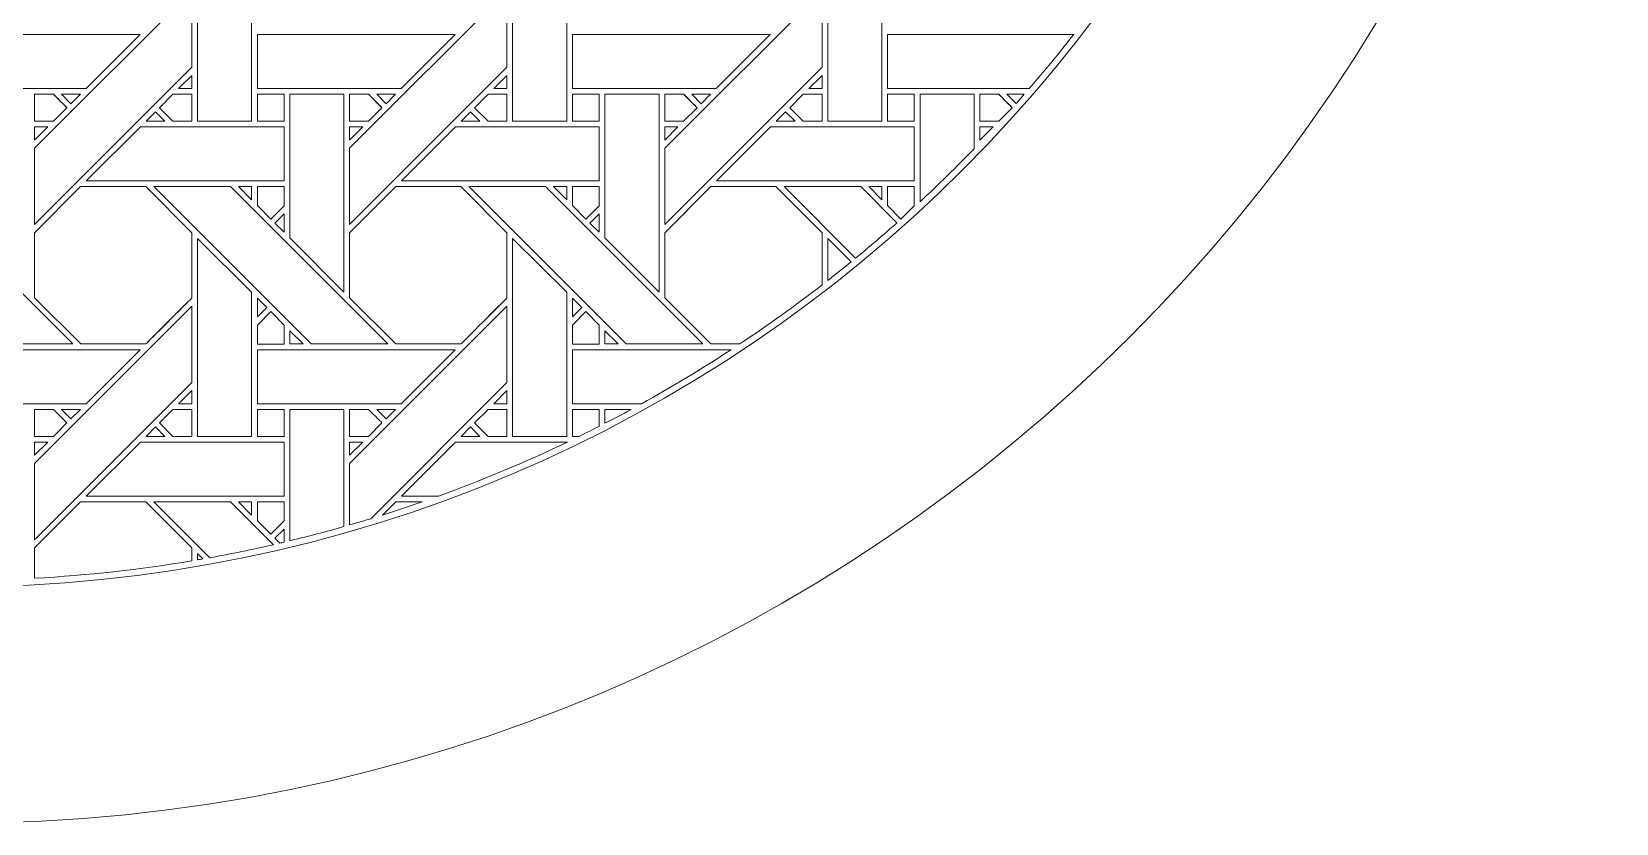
# Model space of a CAD drawing. Header units: inches. Extents: x 7.4 to 17.4, y 4.1 to 14.1.
# Drawn here: x 12.612 to 17.383, y 4.095 to 6.477 of the extents above; entities that cross this region are included whole.
import ezdxf

# ---------------------------------------------------------------- set-up
doc = ezdxf.new("R2010")
doc.units = ezdxf.units.IN
doc.header["$MEASUREMENT"] = 0
doc.layers.add('Design', color=7, linetype='Continuous', lineweight=0)

msp = doc.modelspace()

# ---------------------------------------------------------------- linework, layer by layer
at = {"layer": 'Design'}
for points, knots in [([(12.3829, 14.0948), (9.6214, 14.0948), (7.3829, 11.8562), (7.3829, 9.0948), (7.3829, 6.3333), (9.6214, 4.0948), (12.3829, 4.0948), (15.1443, 4.0948), (17.3829, 6.3333), (17.3829, 9.0948), (17.3829, 11.8562), (15.1443, 14.0948), (12.3829, 14.0948)], [0, 0, 0, 0, 1, 1, 1, 2, 2, 2, 3, 3, 3, 4, 4, 4, 4]), ([(12.3829, 13.3833), (10.0144, 13.3833), (8.0943, 11.4632), (8.0943, 9.0948), (8.0943, 6.7263), (10.0144, 4.8063), (12.3829, 4.8063), (14.7513, 4.8063), (16.6714, 6.7263), (16.6714, 9.0948), (16.6714, 11.4632), (14.7513, 13.3833), (12.3829, 13.3833)], [0, 0, 0, 0, 1, 1, 1, 2, 2, 2, 3, 3, 3, 4, 4, 4, 4]), ([(13.274, 6.6419), (13.274, 6.6419), (13.274, 6.2082), (13.274, 6.2082), (13.274, 6.2082), (13.1112, 6.2082), (13.1112, 6.2082), (13.1112, 6.2082), (13.1112, 6.8041), (13.1112, 6.8041), (13.1112, 6.8041), (13.274, 6.6419), (13.274, 6.6419)], [0, 0, 0, 0, 1, 1, 1, 2, 2, 2, 3, 3, 3, 4, 4, 4, 4]), ([(14.2227, 6.6419), (14.2227, 6.6419), (14.2227, 6.2082), (14.2227, 6.2082), (14.2227, 6.2082), (14.0599, 6.2082), (14.0599, 6.2082), (14.0599, 6.2082), (14.0599, 6.8041), (14.0599, 6.8041), (14.0599, 6.8041), (14.2227, 6.6419), (14.2227, 6.6419)], [0, 0, 0, 0, 1, 1, 1, 2, 2, 2, 3, 3, 3, 4, 4, 4, 4]), ([(15.0087, 6.2082), (15.0087, 6.2082), (15.0087, 6.8041), (15.0087, 6.8041), (15.0087, 6.8041), (15.1714, 6.6419), (15.1714, 6.6419), (15.1714, 6.6419), (15.1714, 6.2082), (15.1714, 6.2082), (15.1714, 6.2082), (15.0087, 6.2082), (15.0087, 6.2082)], [0, 0, 0, 0, 1, 1, 1, 2, 2, 2, 3, 3, 3, 4, 4, 4, 4]), ([(12.6204, 6.1269), (12.6204, 6.1269), (13.0941, 6.6005), (13.0941, 6.6005), (13.0941, 6.6005), (13.0941, 6.3705), (13.0941, 6.3705), (13.0941, 6.3705), (12.6204, 5.8968), (12.6204, 5.8968), (12.6204, 5.8968), (12.6204, 6.1269), (12.6204, 6.1269)], [0, 0, 0, 0, 1, 1, 1, 2, 2, 2, 3, 3, 3, 4, 4, 4, 4]), ([(13.5691, 6.1269), (13.5691, 6.1269), (14.0428, 6.6005), (14.0428, 6.6005), (14.0428, 6.6005), (14.0428, 6.3705), (14.0428, 6.3705), (14.0428, 6.3705), (13.5691, 5.8968), (13.5691, 5.8968), (13.5691, 5.8968), (13.5691, 6.1269), (13.5691, 6.1269)], [0, 0, 0, 0, 1, 1, 1, 2, 2, 2, 3, 3, 3, 4, 4, 4, 4]), ([(14.5179, 6.1269), (14.5179, 6.1269), (14.9915, 6.6005), (14.9915, 6.6005), (14.9915, 6.6005), (14.9915, 6.3705), (14.9915, 6.3705), (14.9915, 6.3705), (14.5179, 5.8968), (14.5179, 5.8968), (14.5179, 5.8968), (14.5179, 6.1269), (14.5179, 6.1269)], [0, 0, 0, 0, 1, 1, 1, 2, 2, 2, 3, 3, 3, 4, 4, 4, 4]), ([(12.3425, 6.3063), (12.3425, 6.3063), (12.3425, 6.469), (12.3425, 6.469), (12.3425, 6.469), (12.9382, 6.469), (12.9382, 6.469), (12.9382, 6.469), (12.7755, 6.3063), (12.7755, 6.3063), (12.7755, 6.3063), (12.3425, 6.3063), (12.3425, 6.3063)], [0, 0, 0, 0, 1, 1, 1, 2, 2, 2, 3, 3, 3, 4, 4, 4, 4]), ([(13.2913, 6.3063), (13.2913, 6.3063), (13.2913, 6.469), (13.2913, 6.469), (13.2913, 6.469), (13.887, 6.469), (13.887, 6.469), (13.887, 6.469), (13.7242, 6.3063), (13.7242, 6.3063), (13.7242, 6.3063), (13.2913, 6.3063), (13.2913, 6.3063)], [0, 0, 0, 0, 1, 1, 1, 2, 2, 2, 3, 3, 3, 4, 4, 4, 4]), ([(14.24, 6.3063), (14.24, 6.3063), (14.24, 6.469), (14.24, 6.469), (14.24, 6.469), (14.8357, 6.469), (14.8357, 6.469), (14.8357, 6.469), (14.673, 6.3063), (14.673, 6.3063), (14.673, 6.3063), (14.24, 6.3063), (14.24, 6.3063)], [0, 0, 0, 0, 1, 1, 1, 2, 2, 2, 3, 3, 3, 4, 4, 4, 4]), ([(15.6155, 6.3063), (15.6155, 6.3063), (15.1887, 6.3063), (15.1887, 6.3063), (15.1887, 6.3063), (15.1887, 6.469), (15.1887, 6.469), (15.1887, 6.469), (15.7491, 6.469), (15.7491, 6.469), (15.7058, 6.4137), (15.6613, 6.3594), (15.6155, 6.3063)], [0, 0, 0, 0, 1, 1, 1, 2, 2, 2, 3, 3, 3, 4, 4, 4, 4]), ([(13.0543, 6.3063), (13.0543, 6.3063), (13.0941, 6.3461), (13.0941, 6.3461), (13.0941, 6.3461), (13.0941, 6.3063), (13.0941, 6.3063), (13.0941, 6.3063), (13.0543, 6.3063), (13.0543, 6.3063)], [0, 0, 0, 0, 1, 1, 1, 2, 2, 2, 3, 3, 3, 3]), ([(14.003, 6.3063), (14.003, 6.3063), (14.0428, 6.3461), (14.0428, 6.3461), (14.0428, 6.3461), (14.0428, 6.3063), (14.0428, 6.3063), (14.0428, 6.3063), (14.003, 6.3063), (14.003, 6.3063)], [0, 0, 0, 0, 1, 1, 1, 2, 2, 2, 3, 3, 3, 3]), ([(14.9517, 6.3063), (14.9517, 6.3063), (14.9915, 6.3461), (14.9915, 6.3461), (14.9915, 6.3461), (14.9915, 6.3063), (14.9915, 6.3063), (14.9915, 6.3063), (14.9517, 6.3063), (14.9517, 6.3063)], [0, 0, 0, 0, 1, 1, 1, 2, 2, 2, 3, 3, 3, 3]), ([(12.6775, 6.289), (12.6826, 6.2839), (12.7134, 6.2531), (12.7178, 6.2486), (12.7178, 6.2486), (12.6774, 6.2082), (12.6774, 6.2082), (12.6774, 6.2082), (12.6204, 6.2082), (12.6204, 6.2082), (12.6204, 6.2082), (12.6204, 6.289), (12.6204, 6.289), (12.6204, 6.289), (12.6775, 6.289), (12.6775, 6.289)], [0, 0, 0, 0, 1, 1, 1, 2, 2, 2, 3, 3, 3, 4, 4, 4, 5, 5, 5, 5]), ([(12.6204, 6.289), (12.6204, 6.289), (12.6775, 6.289), (12.6775, 6.289), (12.6829, 6.2836), (12.7178, 6.2486), (12.7178, 6.2486), (12.7178, 6.2486), (12.6774, 6.2082), (12.6774, 6.2082), (12.6774, 6.2082), (12.6204, 6.2082), (12.6204, 6.2082), (12.6204, 6.2082), (12.6204, 6.289), (12.6204, 6.289)], [0, 0, 0, 0, 1, 1, 1, 2, 2, 2, 3, 3, 3, 4, 4, 4, 5, 5, 5, 5]), ([(12.7583, 6.289), (12.7583, 6.289), (12.73, 6.2608), (12.73, 6.2608), (12.73, 6.2608), (12.7018, 6.289), (12.7018, 6.289), (12.7018, 6.289), (12.7583, 6.289), (12.7583, 6.289)], [0, 0, 0, 0, 1, 1, 1, 2, 2, 2, 3, 3, 3, 3]), ([(13.0941, 6.289), (13.0941, 6.289), (13.0941, 6.2082), (13.0941, 6.2082), (13.0941, 6.2082), (13.037, 6.2082), (13.037, 6.2082), (13.037, 6.2082), (12.9966, 6.2486), (12.9966, 6.2486), (12.9966, 6.2486), (13.037, 6.289), (13.037, 6.289), (13.037, 6.289), (13.0941, 6.289), (13.0941, 6.289)], [0, 0, 0, 0, 1, 1, 1, 2, 2, 2, 3, 3, 3, 4, 4, 4, 5, 5, 5, 5]), ([(12.9966, 6.2486), (12.9966, 6.2486), (13.037, 6.289), (13.037, 6.289), (13.037, 6.289), (13.0941, 6.289), (13.0941, 6.289), (13.0941, 6.289), (13.0941, 6.2082), (13.0941, 6.2082), (13.0941, 6.2082), (13.037, 6.2082), (13.037, 6.2082), (13.037, 6.2082), (12.9966, 6.2486), (12.9966, 6.2486)], [0, 0, 0, 0, 1, 1, 1, 2, 2, 2, 3, 3, 3, 4, 4, 4, 5, 5, 5, 5]), ([(13.2913, 6.289), (13.2913, 6.289), (13.3715, 6.289), (13.3715, 6.289), (13.3715, 6.289), (13.3715, 6.2082), (13.3715, 6.2082), (13.3715, 6.2082), (13.2913, 6.2082), (13.2913, 6.2082), (13.2913, 6.2082), (13.2913, 6.289), (13.2913, 6.289)], [0, 0, 0, 0, 1, 1, 1, 2, 2, 2, 3, 3, 3, 4, 4, 4, 4]), ([(13.3715, 6.289), (13.3715, 6.289), (13.3715, 6.2082), (13.3715, 6.2082), (13.3715, 6.2082), (13.2913, 6.2082), (13.2913, 6.2082), (13.2913, 6.2082), (13.2913, 6.289), (13.2913, 6.289), (13.2913, 6.289), (13.3715, 6.289), (13.3715, 6.289)], [0, 0, 0, 0, 1, 1, 1, 2, 2, 2, 3, 3, 3, 4, 4, 4, 4]), ([(13.552, 6.289), (13.552, 6.289), (13.552, 5.6939), (13.552, 5.6939), (13.552, 5.6939), (13.3891, 5.8568), (13.3891, 5.8568), (13.3891, 5.8568), (13.3891, 6.289), (13.3891, 6.289), (13.3891, 6.289), (13.552, 6.289), (13.552, 6.289)], [0, 0, 0, 0, 1, 1, 1, 2, 2, 2, 3, 3, 3, 4, 4, 4, 4]), ([(13.6262, 6.289), (13.6313, 6.2839), (13.6621, 6.2531), (13.6665, 6.2486), (13.6665, 6.2486), (13.6261, 6.2082), (13.6261, 6.2082), (13.6261, 6.2082), (13.5691, 6.2082), (13.5691, 6.2082), (13.5691, 6.2082), (13.5691, 6.289), (13.5691, 6.289), (13.5691, 6.289), (13.6262, 6.289), (13.6262, 6.289)], [0, 0, 0, 0, 1, 1, 1, 2, 2, 2, 3, 3, 3, 4, 4, 4, 5, 5, 5, 5]), ([(13.5691, 6.2082), (13.5691, 6.2082), (13.5691, 6.289), (13.5691, 6.289), (13.5691, 6.289), (13.6262, 6.289), (13.6262, 6.289), (13.6262, 6.289), (13.6665, 6.2486), (13.6665, 6.2486), (13.6665, 6.2486), (13.6261, 6.2082), (13.6261, 6.2082), (13.6261, 6.2082), (13.5691, 6.2082), (13.5691, 6.2082)], [0, 0, 0, 0, 1, 1, 1, 2, 2, 2, 3, 3, 3, 4, 4, 4, 5, 5, 5, 5]), ([(13.6505, 6.289), (13.6505, 6.289), (13.707, 6.289), (13.707, 6.289), (13.707, 6.289), (13.6787, 6.2608), (13.6787, 6.2608), (13.6787, 6.2608), (13.6505, 6.289), (13.6505, 6.289)], [0, 0, 0, 0, 1, 1, 1, 2, 2, 2, 3, 3, 3, 3]), ([(13.9857, 6.2082), (13.9857, 6.2082), (13.9453, 6.2486), (13.9453, 6.2486), (13.9453, 6.2486), (13.9858, 6.289), (13.9858, 6.289), (13.9858, 6.289), (14.0428, 6.289), (14.0428, 6.289), (14.0428, 6.289), (14.0428, 6.2082), (14.0428, 6.2082), (14.0428, 6.2082), (13.9857, 6.2082), (13.9857, 6.2082)], [0, 0, 0, 0, 1, 1, 1, 2, 2, 2, 3, 3, 3, 4, 4, 4, 5, 5, 5, 5]), ([(13.9453, 6.2486), (13.9453, 6.2486), (13.9858, 6.289), (13.9858, 6.289), (13.9858, 6.289), (14.0428, 6.289), (14.0428, 6.289), (14.0428, 6.289), (14.0428, 6.2082), (14.0428, 6.2082), (14.0428, 6.2082), (13.9857, 6.2082), (13.9857, 6.2082), (13.9857, 6.2082), (13.9453, 6.2486), (13.9453, 6.2486)], [0, 0, 0, 0, 1, 1, 1, 2, 2, 2, 3, 3, 3, 4, 4, 4, 5, 5, 5, 5]), ([(14.24, 6.289), (14.24, 6.289), (14.3203, 6.289), (14.3203, 6.289), (14.3203, 6.289), (14.3203, 6.2082), (14.3203, 6.2082), (14.3203, 6.2082), (14.24, 6.2082), (14.24, 6.2082), (14.24, 6.2082), (14.24, 6.289), (14.24, 6.289)], [0, 0, 0, 0, 1, 1, 1, 2, 2, 2, 3, 3, 3, 4, 4, 4, 4]), ([(14.24, 6.2082), (14.24, 6.2082), (14.24, 6.289), (14.24, 6.289), (14.24, 6.289), (14.3203, 6.289), (14.3203, 6.289), (14.3203, 6.289), (14.3203, 6.2082), (14.3203, 6.2082), (14.3203, 6.2082), (14.24, 6.2082), (14.24, 6.2082)], [0, 0, 0, 0, 1, 1, 1, 2, 2, 2, 3, 3, 3, 4, 4, 4, 4]), ([(14.5007, 6.289), (14.5007, 6.289), (14.5007, 5.6939), (14.5007, 5.6939), (14.5007, 5.6939), (14.3378, 5.8568), (14.3378, 5.8568), (14.3378, 5.8568), (14.3378, 6.289), (14.3378, 6.289), (14.3378, 6.289), (14.5007, 6.289), (14.5007, 6.289)], [0, 0, 0, 0, 1, 1, 1, 2, 2, 2, 3, 3, 3, 4, 4, 4, 4]), ([(14.5179, 6.289), (14.5179, 6.289), (14.5749, 6.289), (14.5749, 6.289), (14.5801, 6.2839), (14.6108, 6.2531), (14.6153, 6.2486), (14.6153, 6.2486), (14.5748, 6.2082), (14.5748, 6.2082), (14.5748, 6.2082), (14.5179, 6.2082), (14.5179, 6.2082), (14.5179, 6.2082), (14.5179, 6.289), (14.5179, 6.289)], [0, 0, 0, 0, 1, 1, 1, 2, 2, 2, 3, 3, 3, 4, 4, 4, 5, 5, 5, 5]), ([(14.5179, 6.2082), (14.5179, 6.2082), (14.5179, 6.289), (14.5179, 6.289), (14.5179, 6.289), (14.5749, 6.289), (14.5749, 6.289), (14.5803, 6.2837), (14.6111, 6.2528), (14.6153, 6.2486), (14.6153, 6.2486), (14.5748, 6.2082), (14.5748, 6.2082), (14.5748, 6.2082), (14.5179, 6.2082), (14.5179, 6.2082)], [0, 0, 0, 0, 1, 1, 1, 2, 2, 2, 3, 3, 3, 4, 4, 4, 5, 5, 5, 5]), ([(14.5993, 6.289), (14.5993, 6.289), (14.6557, 6.289), (14.6557, 6.289), (14.6557, 6.289), (14.6275, 6.2608), (14.6275, 6.2608), (14.6275, 6.2608), (14.5993, 6.289), (14.5993, 6.289)], [0, 0, 0, 0, 1, 1, 1, 2, 2, 2, 3, 3, 3, 3]), ([(14.9345, 6.289), (14.9345, 6.289), (14.9915, 6.289), (14.9915, 6.289), (14.9915, 6.289), (14.9915, 6.2082), (14.9915, 6.2082), (14.9915, 6.2082), (14.9344, 6.2082), (14.9344, 6.2082), (14.9344, 6.2082), (14.8941, 6.2486), (14.8941, 6.2486), (14.8941, 6.2486), (14.9345, 6.289), (14.9345, 6.289)], [0, 0, 0, 0, 1, 1, 1, 2, 2, 2, 3, 3, 3, 4, 4, 4, 5, 5, 5, 5]), ([(14.8941, 6.2486), (14.8941, 6.2486), (14.9345, 6.289), (14.9345, 6.289), (14.9345, 6.289), (14.9915, 6.289), (14.9915, 6.289), (14.9915, 6.289), (14.9915, 6.2082), (14.9915, 6.2082), (14.9915, 6.2082), (14.9344, 6.2082), (14.9344, 6.2082), (14.9344, 6.2082), (14.8941, 6.2486), (14.8941, 6.2486)], [0, 0, 0, 0, 1, 1, 1, 2, 2, 2, 3, 3, 3, 4, 4, 4, 5, 5, 5, 5]), ([(15.1887, 6.2082), (15.1887, 6.2082), (15.1887, 6.289), (15.1887, 6.289), (15.1887, 6.289), (15.269, 6.289), (15.269, 6.289), (15.269, 6.289), (15.269, 6.2082), (15.269, 6.2082), (15.269, 6.2082), (15.1887, 6.2082), (15.1887, 6.2082)], [0, 0, 0, 0, 1, 1, 1, 2, 2, 2, 3, 3, 3, 4, 4, 4, 4]), ([(15.1887, 6.2082), (15.1887, 6.2082), (15.1887, 6.289), (15.1887, 6.289), (15.1887, 6.289), (15.269, 6.289), (15.269, 6.289), (15.269, 6.289), (15.269, 6.2082), (15.269, 6.2082), (15.269, 6.2082), (15.1887, 6.2082), (15.1887, 6.2082)], [0, 0, 0, 0, 1, 1, 1, 2, 2, 2, 3, 3, 3, 4, 4, 4, 4]), ([(15.2865, 5.9656), (15.2865, 5.9656), (15.2865, 6.289), (15.2865, 6.289), (15.2865, 6.289), (15.4494, 6.289), (15.4494, 6.289), (15.4494, 6.289), (15.4494, 6.125), (15.4494, 6.125), (15.3966, 6.0704), (15.3422, 6.0173), (15.2865, 5.9656)], [0, 0, 0, 0, 1, 1, 1, 2, 2, 2, 3, 3, 3, 4, 4, 4, 4]), ([(15.4666, 6.289), (15.4666, 6.289), (15.5237, 6.289), (15.5237, 6.289), (15.5288, 6.2839), (15.5596, 6.2531), (15.564, 6.2486), (15.564, 6.2486), (15.5236, 6.2082), (15.5236, 6.2082), (15.5236, 6.2082), (15.4666, 6.2082), (15.4666, 6.2082), (15.4666, 6.2082), (15.4666, 6.289), (15.4666, 6.289)], [0, 0, 0, 0, 1, 1, 1, 2, 2, 2, 3, 3, 3, 4, 4, 4, 5, 5, 5, 5]), ([(15.4666, 6.2082), (15.4666, 6.2082), (15.4666, 6.289), (15.4666, 6.289), (15.4666, 6.289), (15.5237, 6.289), (15.5237, 6.289), (15.5296, 6.2831), (15.564, 6.2486), (15.564, 6.2486), (15.564, 6.2486), (15.5236, 6.2082), (15.5236, 6.2082), (15.5236, 6.2082), (15.4666, 6.2082), (15.4666, 6.2082)], [0, 0, 0, 0, 1, 1, 1, 2, 2, 2, 3, 3, 3, 4, 4, 4, 5, 5, 5, 5]), ([(15.548, 6.289), (15.548, 6.289), (15.6004, 6.289), (15.6004, 6.289), (15.5922, 6.2797), (15.584, 6.2705), (15.5758, 6.2613), (15.5758, 6.2613), (15.548, 6.289), (15.548, 6.289)], [0, 0, 0, 0, 1, 1, 1, 2, 2, 2, 3, 3, 3, 3]), ([(13.0127, 6.2082), (13.0127, 6.2082), (12.9562, 6.2082), (12.9562, 6.2082), (12.9562, 6.2082), (12.9845, 6.2365), (12.9845, 6.2365), (12.9845, 6.2365), (13.0127, 6.2082), (13.0127, 6.2082)], [0, 0, 0, 0, 1, 1, 1, 2, 2, 2, 3, 3, 3, 3]), ([(13.9615, 6.2082), (13.9615, 6.2082), (13.905, 6.2082), (13.905, 6.2082), (13.905, 6.2082), (13.9332, 6.2365), (13.9332, 6.2365), (13.9332, 6.2365), (13.9615, 6.2082), (13.9615, 6.2082)], [0, 0, 0, 0, 1, 1, 1, 2, 2, 2, 3, 3, 3, 3]), ([(14.9102, 6.2082), (14.9102, 6.2082), (14.8537, 6.2082), (14.8537, 6.2082), (14.8537, 6.2082), (14.8819, 6.2365), (14.8819, 6.2365), (14.8819, 6.2365), (14.9102, 6.2082), (14.9102, 6.2082)], [0, 0, 0, 0, 1, 1, 1, 2, 2, 2, 3, 3, 3, 3]), ([(12.6602, 6.1911), (12.6602, 6.1911), (12.6204, 6.1513), (12.6204, 6.1513), (12.6204, 6.1513), (12.6204, 6.1911), (12.6204, 6.1911), (12.6204, 6.1911), (12.6602, 6.1911), (12.6602, 6.1911)], [0, 0, 0, 0, 1, 1, 1, 2, 2, 2, 3, 3, 3, 3]), ([(12.7762, 6.0283), (12.7762, 6.0283), (12.9391, 6.1911), (12.9391, 6.1911), (12.9391, 6.1911), (13.3715, 6.1911), (13.3715, 6.1911), (13.3715, 6.1911), (13.3715, 6.0283), (13.3715, 6.0283), (13.3715, 6.0283), (12.7762, 6.0283), (12.7762, 6.0283)], [0, 0, 0, 0, 1, 1, 1, 2, 2, 2, 3, 3, 3, 4, 4, 4, 4]), ([(13.609, 6.1911), (13.609, 6.1911), (13.5691, 6.1513), (13.5691, 6.1513), (13.5691, 6.1513), (13.5691, 6.1911), (13.5691, 6.1911), (13.5691, 6.1911), (13.609, 6.1911), (13.609, 6.1911)], [0, 0, 0, 0, 1, 1, 1, 2, 2, 2, 3, 3, 3, 3]), ([(13.725, 6.0283), (13.725, 6.0283), (13.8878, 6.1911), (13.8878, 6.1911), (13.8878, 6.1911), (14.3203, 6.1911), (14.3203, 6.1911), (14.3203, 6.1911), (14.3203, 6.0283), (14.3203, 6.0283), (14.3203, 6.0283), (13.725, 6.0283), (13.725, 6.0283)], [0, 0, 0, 0, 1, 1, 1, 2, 2, 2, 3, 3, 3, 4, 4, 4, 4]), ([(14.5577, 6.1911), (14.5577, 6.1911), (14.5179, 6.1513), (14.5179, 6.1513), (14.5179, 6.1513), (14.5179, 6.1911), (14.5179, 6.1911), (14.5179, 6.1911), (14.5577, 6.1911), (14.5577, 6.1911)], [0, 0, 0, 0, 1, 1, 1, 2, 2, 2, 3, 3, 3, 3]), ([(14.6737, 6.0283), (14.6737, 6.0283), (14.8365, 6.1911), (14.8365, 6.1911), (14.8365, 6.1911), (15.269, 6.1911), (15.269, 6.1911), (15.269, 6.1911), (15.269, 6.0283), (15.269, 6.0283), (15.269, 6.0283), (14.6737, 6.0283), (14.6737, 6.0283)], [0, 0, 0, 0, 1, 1, 1, 2, 2, 2, 3, 3, 3, 4, 4, 4, 4]), ([(15.5064, 6.1911), (15.5064, 6.1911), (15.4666, 6.1513), (15.4666, 6.1513), (15.4666, 6.1513), (15.4666, 6.1911), (15.4666, 6.1911), (15.4666, 6.1911), (15.5064, 6.1911), (15.5064, 6.1911)], [0, 0, 0, 0, 1, 1, 1, 2, 2, 2, 3, 3, 3, 3]), ([(12.0308, 6.0112), (12.0308, 6.0112), (12.2618, 6.0112), (12.2618, 6.0112), (12.2618, 6.0112), (12.7354, 5.5375), (12.7354, 5.5375), (12.7354, 5.5375), (12.5044, 5.5375), (12.5044, 5.5375), (12.5044, 5.5375), (12.0308, 6.0112), (12.0308, 6.0112)], [0, 0, 0, 0, 1, 1, 1, 2, 2, 2, 3, 3, 3, 4, 4, 4, 4]), ([(12.7591, 6.0111), (12.7591, 6.0111), (12.9553, 6.0111), (12.9553, 6.0111), (12.9553, 6.0111), (13.0941, 5.8724), (13.0941, 5.8724), (13.0941, 5.8724), (13.0941, 5.6762), (13.0941, 5.6762), (13.0763, 5.6582), (12.9643, 5.5465), (12.9553, 5.5375), (12.9553, 5.5375), (12.7596, 5.5375), (12.7596, 5.5375), (12.7596, 5.5375), (12.6204, 5.6767), (12.6204, 5.6767), (12.6204, 5.6767), (12.6204, 5.8724), (12.6204, 5.8724), (12.6204, 5.8724), (12.7591, 6.0111), (12.7591, 6.0111)], [0, 0, 0, 0, 1, 1, 1, 2, 2, 2, 3, 3, 3, 4, 4, 4, 5, 5, 5, 6, 6, 6, 7, 7, 7, 8, 8, 8, 8]), ([(12.6204, 5.6767), (12.6204, 5.6767), (12.6204, 5.8724), (12.6204, 5.8724), (12.6204, 5.8724), (12.7591, 6.0111), (12.7591, 6.0111), (12.7591, 6.0111), (12.9553, 6.0111), (12.9553, 6.0111), (12.9553, 6.0111), (13.0941, 5.8724), (13.0941, 5.8724), (13.0941, 5.8724), (13.0941, 5.6762), (13.0941, 5.6762), (13.0756, 5.6576), (12.9638, 5.546), (12.9553, 5.5375), (12.9553, 5.5375), (12.7596, 5.5375), (12.7596, 5.5375), (12.7596, 5.5375), (12.6204, 5.6767), (12.6204, 5.6767)], [0, 0, 0, 0, 1, 1, 1, 2, 2, 2, 3, 3, 3, 4, 4, 4, 5, 5, 5, 6, 6, 6, 7, 7, 7, 8, 8, 8, 8]), ([(12.9795, 6.0112), (12.9795, 6.0112), (13.2105, 6.0112), (13.2105, 6.0112), (13.2105, 6.0112), (13.6841, 5.5375), (13.6841, 5.5375), (13.6841, 5.5375), (13.4531, 5.5375), (13.4531, 5.5375), (13.4531, 5.5375), (12.9795, 6.0112), (12.9795, 6.0112)], [0, 0, 0, 0, 1, 1, 1, 2, 2, 2, 3, 3, 3, 4, 4, 4, 4]), ([(13.2741, 6.0111), (13.2741, 6.0111), (13.2741, 5.9713), (13.2741, 5.9713), (13.2741, 5.9713), (13.2346, 6.0111), (13.2346, 6.0111), (13.2346, 6.0111), (13.2741, 6.0111), (13.2741, 6.0111)], [0, 0, 0, 0, 1, 1, 1, 2, 2, 2, 3, 3, 3, 3]), ([(13.3715, 6.0111), (13.3715, 6.0111), (13.3715, 5.9535), (13.3715, 5.9535), (13.3715, 5.9535), (13.3316, 5.9136), (13.3316, 5.9136), (13.3316, 5.9136), (13.2913, 5.9539), (13.2913, 5.9539), (13.2913, 5.9539), (13.2913, 6.0111), (13.2913, 6.0111), (13.2913, 6.0111), (13.3715, 6.0111), (13.3715, 6.0111)], [0, 0, 0, 0, 1, 1, 1, 2, 2, 2, 3, 3, 3, 4, 4, 4, 5, 5, 5, 5]), ([(13.3316, 5.9136), (13.3316, 5.9136), (13.2913, 5.9539), (13.2913, 5.9539), (13.2913, 5.9539), (13.2913, 6.0111), (13.2913, 6.0111), (13.2913, 6.0111), (13.3715, 6.0111), (13.3715, 6.0111), (13.3715, 6.0111), (13.3715, 5.9535), (13.3715, 5.9535), (13.3715, 5.9535), (13.3316, 5.9136), (13.3316, 5.9136)], [0, 0, 0, 0, 1, 1, 1, 2, 2, 2, 3, 3, 3, 4, 4, 4, 5, 5, 5, 5]), ([(13.5691, 5.6767), (13.5691, 5.6767), (13.5691, 5.8724), (13.5691, 5.8724), (13.5691, 5.8724), (13.7078, 6.0111), (13.7078, 6.0111), (13.7078, 6.0111), (13.904, 6.0111), (13.904, 6.0111), (13.904, 6.0111), (14.0428, 5.8724), (14.0428, 5.8724), (14.0428, 5.8724), (14.0428, 5.6762), (14.0428, 5.6762), (14.025, 5.6582), (13.9131, 5.5465), (13.9041, 5.5375), (13.9041, 5.5375), (13.7084, 5.5375), (13.7084, 5.5375), (13.7084, 5.5375), (13.5691, 5.6767), (13.5691, 5.6767)], [0, 0, 0, 0, 1, 1, 1, 2, 2, 2, 3, 3, 3, 4, 4, 4, 5, 5, 5, 6, 6, 6, 7, 7, 7, 8, 8, 8, 8]), ([(13.7084, 5.5375), (13.7084, 5.5375), (13.5691, 5.6767), (13.5691, 5.6767), (13.5691, 5.6767), (13.5691, 5.8724), (13.5691, 5.8724), (13.5691, 5.8724), (13.7078, 6.0111), (13.7078, 6.0111), (13.7078, 6.0111), (13.904, 6.0111), (13.904, 6.0111), (13.904, 6.0111), (14.0428, 5.8724), (14.0428, 5.8724), (14.0428, 5.8724), (14.0428, 5.6762), (14.0428, 5.6762), (14.0248, 5.658), (13.9129, 5.5463), (13.9041, 5.5375), (13.9041, 5.5375), (13.7084, 5.5375), (13.7084, 5.5375)], [0, 0, 0, 0, 1, 1, 1, 2, 2, 2, 3, 3, 3, 4, 4, 4, 5, 5, 5, 6, 6, 6, 7, 7, 7, 8, 8, 8, 8]), ([(13.9283, 6.0112), (13.9283, 6.0112), (14.1592, 6.0112), (14.1592, 6.0112), (14.1592, 6.0112), (14.6329, 5.5375), (14.6329, 5.5375), (14.6329, 5.5375), (14.4018, 5.5375), (14.4018, 5.5375), (14.4018, 5.5375), (13.9283, 6.0112), (13.9283, 6.0112)], [0, 0, 0, 0, 1, 1, 1, 2, 2, 2, 3, 3, 3, 4, 4, 4, 4]), ([(14.2228, 6.0111), (14.2228, 6.0111), (14.2228, 5.9713), (14.2228, 5.9713), (14.2228, 5.9713), (14.1833, 6.0111), (14.1833, 6.0111), (14.1833, 6.0111), (14.2228, 6.0111), (14.2228, 6.0111)], [0, 0, 0, 0, 1, 1, 1, 2, 2, 2, 3, 3, 3, 3]), ([(14.24, 6.0111), (14.24, 6.0111), (14.3203, 6.0111), (14.3203, 6.0111), (14.3203, 6.0111), (14.3203, 5.9535), (14.3203, 5.9535), (14.3203, 5.9535), (14.2803, 5.9136), (14.2803, 5.9136), (14.2803, 5.9136), (14.24, 5.9539), (14.24, 5.9539), (14.24, 5.9539), (14.24, 6.0111), (14.24, 6.0111)], [0, 0, 0, 0, 1, 1, 1, 2, 2, 2, 3, 3, 3, 4, 4, 4, 5, 5, 5, 5]), ([(14.2803, 5.9136), (14.2803, 5.9136), (14.24, 5.9539), (14.24, 5.9539), (14.24, 5.9539), (14.24, 6.0111), (14.24, 6.0111), (14.24, 6.0111), (14.3203, 6.0111), (14.3203, 6.0111), (14.3203, 6.0111), (14.3203, 5.9535), (14.3203, 5.9535), (14.3203, 5.9535), (14.2803, 5.9136), (14.2803, 5.9136)], [0, 0, 0, 0, 1, 1, 1, 2, 2, 2, 3, 3, 3, 4, 4, 4, 5, 5, 5, 5]), ([(14.7436, 5.5375), (14.7436, 5.5375), (14.6571, 5.5375), (14.6571, 5.5375), (14.6571, 5.5375), (14.5179, 5.6767), (14.5179, 5.6767), (14.5179, 5.6767), (14.5179, 5.8724), (14.5179, 5.8724), (14.5179, 5.8724), (14.6566, 6.0111), (14.6566, 6.0111), (14.6566, 6.0111), (14.8528, 6.0111), (14.8528, 6.0111), (14.8528, 6.0111), (14.9915, 5.8724), (14.9915, 5.8724), (14.9915, 5.8724), (14.9915, 5.7154), (14.9915, 5.7154), (14.9111, 5.6533), (14.8284, 5.5939), (14.7436, 5.5375)], [0, 0, 0, 0, 1, 1, 1, 2, 2, 2, 3, 3, 3, 4, 4, 4, 5, 5, 5, 6, 6, 6, 7, 7, 7, 8, 8, 8, 8]), ([(14.7436, 5.5375), (14.7436, 5.5375), (14.6571, 5.5375), (14.6571, 5.5375), (14.6571, 5.5375), (14.5179, 5.6767), (14.5179, 5.6767), (14.5179, 5.6767), (14.5179, 5.8724), (14.5179, 5.8724), (14.5179, 5.8724), (14.6566, 6.0111), (14.6566, 6.0111), (14.6566, 6.0111), (14.8528, 6.0111), (14.8528, 6.0111), (14.8528, 6.0111), (14.9915, 5.8724), (14.9915, 5.8724), (14.9915, 5.8724), (14.9915, 5.7154), (14.9915, 5.7154), (14.9111, 5.6533), (14.8284, 5.5939), (14.7436, 5.5375)], [0, 0, 0, 0, 1, 1, 1, 2, 2, 2, 3, 3, 3, 4, 4, 4, 5, 5, 5, 6, 6, 6, 7, 7, 7, 8, 8, 8, 8]), ([(14.877, 6.0112), (14.877, 6.0112), (15.1079, 6.0112), (15.1079, 6.0112), (15.1079, 6.0112), (15.2168, 5.9023), (15.2168, 5.9023), (15.176, 5.866), (15.1346, 5.8304), (15.0924, 5.7957), (15.0924, 5.7957), (14.877, 6.0112), (14.877, 6.0112)], [0, 0, 0, 0, 1, 1, 1, 2, 2, 2, 3, 3, 3, 4, 4, 4, 4]), ([(15.1715, 6.0111), (15.1715, 6.0111), (15.1715, 5.9713), (15.1715, 5.9713), (15.1715, 5.9713), (15.1321, 6.0111), (15.1321, 6.0111), (15.1321, 6.0111), (15.1715, 6.0111), (15.1715, 6.0111)], [0, 0, 0, 0, 1, 1, 1, 2, 2, 2, 3, 3, 3, 3]), ([(15.269, 6.0111), (15.269, 6.0111), (15.269, 5.9535), (15.269, 5.9535), (15.269, 5.9535), (15.2291, 5.9136), (15.2291, 5.9136), (15.2291, 5.9136), (15.1887, 5.9539), (15.1887, 5.9539), (15.1887, 5.9539), (15.1887, 6.0111), (15.1887, 6.0111), (15.1887, 6.0111), (15.269, 6.0111), (15.269, 6.0111)], [0, 0, 0, 0, 1, 1, 1, 2, 2, 2, 3, 3, 3, 4, 4, 4, 5, 5, 5, 5]), ([(15.1887, 6.0111), (15.1887, 6.0111), (15.269, 6.0111), (15.269, 6.0111), (15.269, 6.0111), (15.269, 5.9535), (15.269, 5.9535), (15.269, 5.9535), (15.2291, 5.9136), (15.2291, 5.9136), (15.2291, 5.9136), (15.1887, 5.9539), (15.1887, 5.9539), (15.1887, 5.9539), (15.1887, 6.0111), (15.1887, 6.0111)], [0, 0, 0, 0, 1, 1, 1, 2, 2, 2, 3, 3, 3, 4, 4, 4, 5, 5, 5, 5]), ([(13.3715, 5.9293), (13.3715, 5.9293), (13.3715, 5.8741), (13.3715, 5.8741), (13.3715, 5.8741), (13.3438, 5.9015), (13.3438, 5.9015), (13.3438, 5.9015), (13.3715, 5.9293), (13.3715, 5.9293)], [0, 0, 0, 0, 1, 1, 1, 2, 2, 2, 3, 3, 3, 3]), ([(14.3203, 5.9293), (14.3203, 5.9293), (14.3203, 5.8741), (14.3203, 5.8741), (14.3203, 5.8741), (14.2925, 5.9015), (14.2925, 5.9015), (14.2925, 5.9015), (14.3203, 5.9293), (14.3203, 5.9293)], [0, 0, 0, 0, 1, 1, 1, 2, 2, 2, 3, 3, 3, 3]), ([(13.274, 5.6932), (13.274, 5.6932), (13.274, 5.2595), (13.274, 5.2595), (13.274, 5.2595), (13.1112, 5.2595), (13.1112, 5.2595), (13.1112, 5.2595), (13.1112, 5.8553), (13.1112, 5.8553), (13.1112, 5.8553), (13.274, 5.6932), (13.274, 5.6932)], [0, 0, 0, 0, 1, 1, 1, 2, 2, 2, 3, 3, 3, 4, 4, 4, 4]), ([(14.2227, 5.6932), (14.2227, 5.6932), (14.2227, 5.2595), (14.2227, 5.2595), (14.2227, 5.2595), (14.0599, 5.2595), (14.0599, 5.2595), (14.0599, 5.2595), (14.0599, 5.8553), (14.0599, 5.8553), (14.0599, 5.8553), (14.2227, 5.6932), (14.2227, 5.6932)], [0, 0, 0, 0, 1, 1, 1, 2, 2, 2, 3, 3, 3, 4, 4, 4, 4]), ([(15.0087, 5.7286), (15.0087, 5.7286), (15.0087, 5.8553), (15.0087, 5.8553), (15.0087, 5.8553), (15.0792, 5.785), (15.0792, 5.785), (15.0559, 5.766), (15.0324, 5.7471), (15.0087, 5.7286)], [0, 0, 0, 0, 1, 1, 1, 2, 2, 2, 3, 3, 3, 3]), ([(12.6204, 5.1782), (12.6204, 5.1782), (13.0941, 5.6518), (13.0941, 5.6518), (13.0941, 5.6518), (13.0941, 5.4217), (13.0941, 5.4217), (13.0941, 5.4217), (12.6204, 4.9481), (12.6204, 4.9481), (12.6204, 4.9481), (12.6204, 5.1782), (12.6204, 5.1782)], [0, 0, 0, 0, 1, 1, 1, 2, 2, 2, 3, 3, 3, 4, 4, 4, 4]), ([(13.2913, 5.6189), (13.2913, 5.6189), (13.2913, 5.6757), (13.2913, 5.6757), (13.2913, 5.6757), (13.3195, 5.6471), (13.3195, 5.6471), (13.3195, 5.6471), (13.2913, 5.6189), (13.2913, 5.6189)], [0, 0, 0, 0, 1, 1, 1, 2, 2, 2, 3, 3, 3, 3]), ([(13.2913, 5.5372), (13.2913, 5.5372), (13.2913, 5.5945), (13.2913, 5.5945), (13.2913, 5.5945), (13.3316, 5.6349), (13.3316, 5.6349), (13.3316, 5.6349), (13.3719, 5.5945), (13.3719, 5.5945), (13.3719, 5.5945), (13.3719, 5.5372), (13.3719, 5.5372), (13.3719, 5.5372), (13.2913, 5.5372), (13.2913, 5.5372)], [0, 0, 0, 0, 1, 1, 1, 2, 2, 2, 3, 3, 3, 4, 4, 4, 5, 5, 5, 5]), ([(13.3316, 5.6349), (13.3316, 5.6349), (13.3719, 5.5945), (13.3719, 5.5945), (13.3719, 5.5945), (13.3719, 5.5372), (13.3719, 5.5372), (13.3719, 5.5372), (13.2913, 5.5372), (13.2913, 5.5372), (13.2913, 5.5372), (13.2913, 5.5945), (13.2913, 5.5945), (13.2913, 5.5945), (13.3316, 5.6349), (13.3316, 5.6349)], [0, 0, 0, 0, 1, 1, 1, 2, 2, 2, 3, 3, 3, 4, 4, 4, 5, 5, 5, 5]), ([(13.5691, 4.9928), (13.5691, 4.9928), (13.5691, 5.1782), (13.5691, 5.1782), (13.5691, 5.1782), (14.0428, 5.6518), (14.0428, 5.6518), (14.0428, 5.6518), (14.0428, 5.4217), (14.0428, 5.4217), (14.0428, 5.4217), (13.6328, 5.0117), (13.6328, 5.0117), (13.6116, 5.0053), (13.5904, 4.9989), (13.5691, 4.9928)], [0, 0, 0, 0, 1, 1, 1, 2, 2, 2, 3, 3, 3, 4, 4, 4, 5, 5, 5, 5]), ([(14.24, 5.6189), (14.24, 5.6189), (14.24, 5.6757), (14.24, 5.6757), (14.24, 5.6757), (14.2682, 5.6471), (14.2682, 5.6471), (14.2682, 5.6471), (14.24, 5.6189), (14.24, 5.6189)], [0, 0, 0, 0, 1, 1, 1, 2, 2, 2, 3, 3, 3, 3]), ([(14.24, 5.5945), (14.24, 5.5945), (14.2803, 5.6349), (14.2803, 5.6349), (14.2803, 5.6349), (14.3207, 5.5945), (14.3207, 5.5945), (14.3207, 5.5945), (14.3207, 5.5372), (14.3207, 5.5372), (14.3207, 5.5372), (14.24, 5.5372), (14.24, 5.5372), (14.24, 5.5372), (14.24, 5.5945), (14.24, 5.5945)], [0, 0, 0, 0, 1, 1, 1, 2, 2, 2, 3, 3, 3, 4, 4, 4, 5, 5, 5, 5]), ([(14.24, 5.5945), (14.24, 5.5945), (14.2803, 5.6349), (14.2803, 5.6349), (14.2803, 5.6349), (14.3207, 5.5945), (14.3207, 5.5945), (14.3207, 5.5945), (14.3207, 5.5372), (14.3207, 5.5372), (14.3207, 5.5372), (14.24, 5.5372), (14.24, 5.5372), (14.24, 5.5372), (14.24, 5.5945), (14.24, 5.5945)], [0, 0, 0, 0, 1, 1, 1, 2, 2, 2, 3, 3, 3, 4, 4, 4, 5, 5, 5, 5]), ([(13.4289, 5.5375), (13.4289, 5.5375), (13.3892, 5.5375), (13.3892, 5.5375), (13.3892, 5.5375), (13.3892, 5.5773), (13.3892, 5.5773), (13.3892, 5.5773), (13.4289, 5.5375), (13.4289, 5.5375)], [0, 0, 0, 0, 1, 1, 1, 2, 2, 2, 3, 3, 3, 3]), ([(14.3776, 5.5375), (14.3776, 5.5375), (14.3379, 5.5375), (14.3379, 5.5375), (14.3379, 5.5375), (14.3379, 5.5773), (14.3379, 5.5773), (14.3379, 5.5773), (14.3776, 5.5375), (14.3776, 5.5375)], [0, 0, 0, 0, 1, 1, 1, 2, 2, 2, 3, 3, 3, 3]), ([(12.3425, 5.3576), (12.3425, 5.3576), (12.3425, 5.5203), (12.3425, 5.5203), (12.3425, 5.5203), (12.9382, 5.5203), (12.9382, 5.5203), (12.9382, 5.5203), (12.7755, 5.3576), (12.7755, 5.3576), (12.7755, 5.3576), (12.3425, 5.3576), (12.3425, 5.3576)], [0, 0, 0, 0, 1, 1, 1, 2, 2, 2, 3, 3, 3, 4, 4, 4, 4]), ([(13.2913, 5.3576), (13.2913, 5.3576), (13.2913, 5.5203), (13.2913, 5.5203), (13.2913, 5.5203), (13.887, 5.5203), (13.887, 5.5203), (13.887, 5.5203), (13.7242, 5.3576), (13.7242, 5.3576), (13.7242, 5.3576), (13.2913, 5.3576), (13.2913, 5.3576)], [0, 0, 0, 0, 1, 1, 1, 2, 2, 2, 3, 3, 3, 4, 4, 4, 4]), ([(14.24, 5.3576), (14.24, 5.3576), (14.24, 5.5203), (14.24, 5.5203), (14.24, 5.5203), (14.7174, 5.5203), (14.7174, 5.5203), (14.6297, 5.4628), (14.5397, 5.4085), (14.4476, 5.3576), (14.4476, 5.3576), (14.24, 5.3576), (14.24, 5.3576)], [0, 0, 0, 0, 1, 1, 1, 2, 2, 2, 3, 3, 3, 4, 4, 4, 4]), ([(13.0543, 5.3576), (13.0543, 5.3576), (13.0941, 5.3973), (13.0941, 5.3973), (13.0941, 5.3973), (13.0941, 5.3576), (13.0941, 5.3576), (13.0941, 5.3576), (13.0543, 5.3576), (13.0543, 5.3576)], [0, 0, 0, 0, 1, 1, 1, 2, 2, 2, 3, 3, 3, 3]), ([(14.003, 5.3576), (14.003, 5.3576), (14.0428, 5.3973), (14.0428, 5.3973), (14.0428, 5.3973), (14.0428, 5.3576), (14.0428, 5.3576), (14.0428, 5.3576), (14.003, 5.3576), (14.003, 5.3576)], [0, 0, 0, 0, 1, 1, 1, 2, 2, 2, 3, 3, 3, 3]), ([(12.6775, 5.3403), (12.6826, 5.3351), (12.7134, 5.3043), (12.7178, 5.2999), (12.7178, 5.2999), (12.6774, 5.2595), (12.6774, 5.2595), (12.6774, 5.2595), (12.6204, 5.2595), (12.6204, 5.2595), (12.6204, 5.2595), (12.6204, 5.3403), (12.6204, 5.3403), (12.6204, 5.3403), (12.6775, 5.3403), (12.6775, 5.3403)], [0, 0, 0, 0, 1, 1, 1, 2, 2, 2, 3, 3, 3, 4, 4, 4, 5, 5, 5, 5]), ([(12.6204, 5.3403), (12.6204, 5.3403), (12.6775, 5.3403), (12.6775, 5.3403), (12.6828, 5.335), (12.7136, 5.3041), (12.7178, 5.2999), (12.7178, 5.2999), (12.6774, 5.2595), (12.6774, 5.2595), (12.6774, 5.2595), (12.6204, 5.2595), (12.6204, 5.2595), (12.6204, 5.2595), (12.6204, 5.3403), (12.6204, 5.3403)], [0, 0, 0, 0, 1, 1, 1, 2, 2, 2, 3, 3, 3, 4, 4, 4, 5, 5, 5, 5]), ([(12.7583, 5.3403), (12.7583, 5.3403), (12.73, 5.3121), (12.73, 5.3121), (12.73, 5.3121), (12.7018, 5.3403), (12.7018, 5.3403), (12.7018, 5.3403), (12.7583, 5.3403), (12.7583, 5.3403)], [0, 0, 0, 0, 1, 1, 1, 2, 2, 2, 3, 3, 3, 3]), ([(13.0941, 5.3403), (13.0941, 5.3403), (13.0941, 5.2595), (13.0941, 5.2595), (13.0941, 5.2595), (13.037, 5.2595), (13.037, 5.2595), (13.037, 5.2595), (12.9966, 5.2998), (12.9966, 5.2998), (12.9966, 5.2998), (13.037, 5.3403), (13.037, 5.3403), (13.037, 5.3403), (13.0941, 5.3403), (13.0941, 5.3403)], [0, 0, 0, 0, 1, 1, 1, 2, 2, 2, 3, 3, 3, 4, 4, 4, 5, 5, 5, 5]), ([(12.9966, 5.2998), (12.9966, 5.2998), (13.037, 5.3403), (13.037, 5.3403), (13.037, 5.3403), (13.0941, 5.3403), (13.0941, 5.3403), (13.0941, 5.3403), (13.0941, 5.2595), (13.0941, 5.2595), (13.0941, 5.2595), (13.037, 5.2595), (13.037, 5.2595), (13.037, 5.2595), (12.9966, 5.2998), (12.9966, 5.2998)], [0, 0, 0, 0, 1, 1, 1, 2, 2, 2, 3, 3, 3, 4, 4, 4, 5, 5, 5, 5]), ([(13.2913, 5.2595), (13.2913, 5.2595), (13.2913, 5.3403), (13.2913, 5.3403), (13.2913, 5.3403), (13.3715, 5.3403), (13.3715, 5.3403), (13.3715, 5.3403), (13.3715, 5.2595), (13.3715, 5.2595), (13.3715, 5.2595), (13.2913, 5.2595), (13.2913, 5.2595)], [0, 0, 0, 0, 1, 1, 1, 2, 2, 2, 3, 3, 3, 4, 4, 4, 4]), ([(13.3715, 5.3403), (13.3715, 5.3403), (13.3715, 5.2595), (13.3715, 5.2595), (13.3715, 5.2595), (13.2913, 5.2595), (13.2913, 5.2595), (13.2913, 5.2595), (13.2913, 5.3403), (13.2913, 5.3403), (13.2913, 5.3403), (13.3715, 5.3403), (13.3715, 5.3403)], [0, 0, 0, 0, 1, 1, 1, 2, 2, 2, 3, 3, 3, 4, 4, 4, 4]), ([(13.3891, 4.9452), (13.3891, 4.9452), (13.3891, 5.3403), (13.3891, 5.3403), (13.3891, 5.3403), (13.552, 5.3403), (13.552, 5.3403), (13.552, 5.3403), (13.552, 4.9877), (13.552, 4.9877), (13.4981, 4.9724), (13.4437, 4.9584), (13.3891, 4.9452)], [0, 0, 0, 0, 1, 1, 1, 2, 2, 2, 3, 3, 3, 4, 4, 4, 4]), ([(13.6665, 5.2999), (13.6665, 5.2999), (13.6261, 5.2595), (13.6261, 5.2595), (13.6261, 5.2595), (13.5691, 5.2595), (13.5691, 5.2595), (13.5691, 5.2595), (13.5691, 5.3403), (13.5691, 5.3403), (13.5691, 5.3403), (13.6262, 5.3403), (13.6262, 5.3403), (13.6313, 5.3351), (13.6621, 5.3043), (13.6665, 5.2999)], [0, 0, 0, 0, 1, 1, 1, 2, 2, 2, 3, 3, 3, 4, 4, 4, 5, 5, 5, 5]), ([(13.5691, 5.2595), (13.5691, 5.2595), (13.5691, 5.3403), (13.5691, 5.3403), (13.5691, 5.3403), (13.6262, 5.3403), (13.6262, 5.3403), (13.6313, 5.3351), (13.6621, 5.3043), (13.6665, 5.2999), (13.6665, 5.2999), (13.6261, 5.2595), (13.6261, 5.2595), (13.6261, 5.2595), (13.5691, 5.2595), (13.5691, 5.2595)], [0, 0, 0, 0, 1, 1, 1, 2, 2, 2, 3, 3, 3, 4, 4, 4, 5, 5, 5, 5]), ([(13.6505, 5.3403), (13.6505, 5.3403), (13.707, 5.3403), (13.707, 5.3403), (13.707, 5.3403), (13.6787, 5.3121), (13.6787, 5.3121), (13.6787, 5.3121), (13.6505, 5.3403), (13.6505, 5.3403)], [0, 0, 0, 0, 1, 1, 1, 2, 2, 2, 3, 3, 3, 3]), ([(13.9858, 5.3403), (13.9858, 5.3403), (14.0428, 5.3403), (14.0428, 5.3403), (14.0428, 5.3403), (14.0428, 5.2595), (14.0428, 5.2595), (14.0428, 5.2595), (13.9857, 5.2595), (13.9857, 5.2595), (13.9857, 5.2595), (13.9453, 5.2998), (13.9453, 5.2998), (13.9453, 5.2998), (13.9858, 5.3403), (13.9858, 5.3403)], [0, 0, 0, 0, 1, 1, 1, 2, 2, 2, 3, 3, 3, 4, 4, 4, 5, 5, 5, 5]), ([(13.9453, 5.2998), (13.9453, 5.2998), (13.9858, 5.3403), (13.9858, 5.3403), (13.9858, 5.3403), (14.0428, 5.3403), (14.0428, 5.3403), (14.0428, 5.3403), (14.0428, 5.2595), (14.0428, 5.2595), (14.0428, 5.2595), (13.9857, 5.2595), (13.9857, 5.2595), (13.9857, 5.2595), (13.9453, 5.2998), (13.9453, 5.2998)], [0, 0, 0, 0, 1, 1, 1, 2, 2, 2, 3, 3, 3, 4, 4, 4, 5, 5, 5, 5]), ([(14.2596, 5.2595), (14.2596, 5.2595), (14.24, 5.2595), (14.24, 5.2595), (14.24, 5.2595), (14.24, 5.3403), (14.24, 5.3403), (14.24, 5.3403), (14.3203, 5.3403), (14.3203, 5.3403), (14.3203, 5.3403), (14.3203, 5.2896), (14.3203, 5.2896), (14.3002, 5.2794), (14.2799, 5.2694), (14.2596, 5.2595)], [0, 0, 0, 0, 1, 1, 1, 2, 2, 2, 3, 3, 3, 4, 4, 4, 5, 5, 5, 5]), ([(14.3203, 5.2896), (14.3002, 5.2794), (14.2799, 5.2694), (14.2596, 5.2595), (14.2596, 5.2595), (14.24, 5.2595), (14.24, 5.2595), (14.24, 5.2595), (14.24, 5.3403), (14.24, 5.3403), (14.24, 5.3403), (14.3203, 5.3403), (14.3203, 5.3403), (14.3203, 5.3403), (14.3203, 5.2896), (14.3203, 5.2896)], [0, 0, 0, 0, 1, 1, 1, 2, 2, 2, 3, 3, 3, 4, 4, 4, 5, 5, 5, 5]), ([(14.3378, 5.3403), (14.3378, 5.3403), (14.4166, 5.3403), (14.4166, 5.3403), (14.3905, 5.3261), (14.3642, 5.3123), (14.3378, 5.2987), (14.3378, 5.2987), (14.3378, 5.3403), (14.3378, 5.3403)], [0, 0, 0, 0, 1, 1, 1, 2, 2, 2, 3, 3, 3, 3]), ([(13.0127, 5.2595), (13.0127, 5.2595), (12.9562, 5.2595), (12.9562, 5.2595), (12.9562, 5.2595), (12.9845, 5.2878), (12.9845, 5.2878), (12.9845, 5.2878), (13.0127, 5.2595), (13.0127, 5.2595)], [0, 0, 0, 0, 1, 1, 1, 2, 2, 2, 3, 3, 3, 3]), ([(13.9615, 5.2595), (13.9615, 5.2595), (13.905, 5.2595), (13.905, 5.2595), (13.905, 5.2595), (13.9332, 5.2878), (13.9332, 5.2878), (13.9332, 5.2878), (13.9615, 5.2595), (13.9615, 5.2595)], [0, 0, 0, 0, 1, 1, 1, 2, 2, 2, 3, 3, 3, 3]), ([(12.6602, 5.2424), (12.6602, 5.2424), (12.6204, 5.2025), (12.6204, 5.2025), (12.6204, 5.2025), (12.6204, 5.2424), (12.6204, 5.2424), (12.6204, 5.2424), (12.6602, 5.2424), (12.6602, 5.2424)], [0, 0, 0, 0, 1, 1, 1, 2, 2, 2, 3, 3, 3, 3]), ([(13.3715, 5.0796), (13.3715, 5.0796), (12.7762, 5.0796), (12.7762, 5.0796), (12.7762, 5.0796), (12.9391, 5.2424), (12.9391, 5.2424), (12.9391, 5.2424), (13.3715, 5.2424), (13.3715, 5.2424), (13.3715, 5.2424), (13.3715, 5.0796), (13.3715, 5.0796)], [0, 0, 0, 0, 1, 1, 1, 2, 2, 2, 3, 3, 3, 4, 4, 4, 4]), ([(13.609, 5.2424), (13.609, 5.2424), (13.5691, 5.2025), (13.5691, 5.2025), (13.5691, 5.2025), (13.5691, 5.2424), (13.5691, 5.2424), (13.5691, 5.2424), (13.609, 5.2424), (13.609, 5.2424)], [0, 0, 0, 0, 1, 1, 1, 2, 2, 2, 3, 3, 3, 3]), ([(13.725, 5.0796), (13.725, 5.0796), (13.8878, 5.2424), (13.8878, 5.2424), (13.8878, 5.2424), (14.2246, 5.2424), (14.2246, 5.2424), (14.0985, 5.1819), (13.9689, 5.1276), (13.8362, 5.0796), (13.8362, 5.0796), (13.725, 5.0796), (13.725, 5.0796)], [0, 0, 0, 0, 1, 1, 1, 2, 2, 2, 3, 3, 3, 4, 4, 4, 4]), ([(12.6204, 4.8323), (12.6204, 4.8323), (12.6204, 4.9237), (12.6204, 4.9237), (12.6204, 4.9237), (12.7591, 5.0624), (12.7591, 5.0624), (12.7591, 5.0624), (12.9553, 5.0624), (12.9553, 5.0624), (12.9553, 5.0624), (13.0941, 4.9237), (13.0941, 4.9237), (13.0941, 4.9237), (13.0941, 4.8849), (13.0941, 4.8849), (12.9388, 4.8589), (12.7808, 4.8411), (12.6204, 4.8323)], [0, 0, 0, 0, 1, 1, 1, 2, 2, 2, 3, 3, 3, 4, 4, 4, 5, 5, 5, 6, 6, 6, 6]), ([(12.6204, 4.8323), (12.6204, 4.8323), (12.6204, 4.9237), (12.6204, 4.9237), (12.6204, 4.9237), (12.7591, 5.0624), (12.7591, 5.0624), (12.7591, 5.0624), (12.9553, 5.0624), (12.9553, 5.0624), (12.9553, 5.0624), (13.0941, 4.9237), (13.0941, 4.9237), (13.0941, 4.9237), (13.0941, 4.8849), (13.0941, 4.8849), (12.9388, 4.8589), (12.7808, 4.8411), (12.6204, 4.8323)], [0, 0, 0, 0, 1, 1, 1, 2, 2, 2, 3, 3, 3, 4, 4, 4, 5, 5, 5, 6, 6, 6, 6]), ([(12.9795, 5.0624), (12.9795, 5.0624), (13.2105, 5.0624), (13.2105, 5.0624), (13.2105, 5.0624), (13.3396, 4.9333), (13.3396, 4.9333), (13.2762, 4.9188), (13.2123, 4.9057), (13.1479, 4.8941), (13.1479, 4.8941), (12.9795, 5.0624), (12.9795, 5.0624)], [0, 0, 0, 0, 1, 1, 1, 2, 2, 2, 3, 3, 3, 4, 4, 4, 4]), ([(13.2741, 5.0624), (13.2741, 5.0624), (13.2741, 5.0226), (13.2741, 5.0226), (13.2741, 5.0226), (13.2346, 5.0624), (13.2346, 5.0624), (13.2346, 5.0624), (13.2741, 5.0624), (13.2741, 5.0624)], [0, 0, 0, 0, 1, 1, 1, 2, 2, 2, 3, 3, 3, 3]), ([(13.3715, 5.0624), (13.3715, 5.0624), (13.3715, 5.0048), (13.3715, 5.0048), (13.3715, 5.0048), (13.3316, 4.9648), (13.3316, 4.9648), (13.3316, 4.9648), (13.2913, 5.0052), (13.2913, 5.0052), (13.2913, 5.0052), (13.2913, 5.0624), (13.2913, 5.0624), (13.2913, 5.0624), (13.3715, 5.0624), (13.3715, 5.0624)], [0, 0, 0, 0, 1, 1, 1, 2, 2, 2, 3, 3, 3, 4, 4, 4, 5, 5, 5, 5]), ([(13.3316, 4.9648), (13.3316, 4.9648), (13.2913, 5.0052), (13.2913, 5.0052), (13.2913, 5.0052), (13.2913, 5.0624), (13.2913, 5.0624), (13.2913, 5.0624), (13.3715, 5.0624), (13.3715, 5.0624), (13.3715, 5.0624), (13.3715, 5.0048), (13.3715, 5.0048), (13.3715, 5.0048), (13.3316, 4.9648), (13.3316, 4.9648)], [0, 0, 0, 0, 1, 1, 1, 2, 2, 2, 3, 3, 3, 4, 4, 4, 5, 5, 5, 5]), ([(13.7078, 5.0624), (13.7078, 5.0624), (13.7874, 5.0624), (13.7874, 5.0624), (13.7479, 5.0486), (13.7082, 5.0353), (13.6681, 5.0227), (13.6681, 5.0227), (13.7078, 5.0624), (13.7078, 5.0624)], [0, 0, 0, 0, 1, 1, 1, 2, 2, 2, 3, 3, 3, 3]), ([(13.3589, 4.9379), (13.3589, 4.9379), (13.3438, 4.9528), (13.3438, 4.9528), (13.3438, 4.9528), (13.3715, 4.9806), (13.3715, 4.9806), (13.3715, 4.9806), (13.3715, 4.9409), (13.3715, 4.9409), (13.3673, 4.9399), (13.3631, 4.9388), (13.3589, 4.9379)], [0, 0, 0, 0, 1, 1, 1, 2, 2, 2, 3, 3, 3, 4, 4, 4, 4]), ([(13.1112, 4.8878), (13.1112, 4.8878), (13.1112, 4.9066), (13.1112, 4.9066), (13.1112, 4.9066), (13.1274, 4.8905), (13.1274, 4.8905), (13.122, 4.8895), (13.1166, 4.8887), (13.1112, 4.8878)], [0, 0, 0, 0, 1, 1, 1, 2, 2, 2, 3, 3, 3, 3])]:
    msp.add_open_spline(points, degree=3, knots=knots, dxfattribs=at)

doc.saveas('drawing.dxf')
